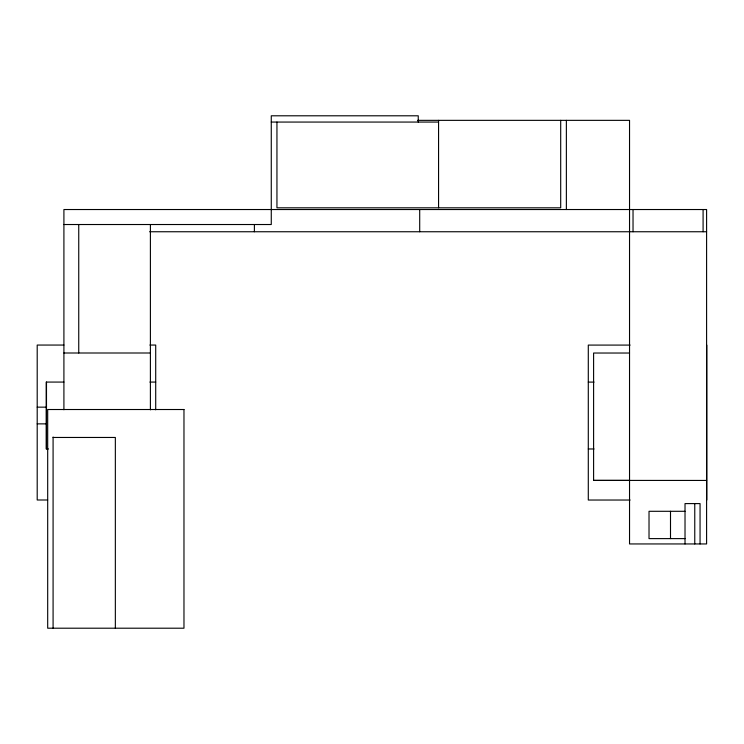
<?xml version="1.0" encoding="UTF-8"?>
<svg xmlns="http://www.w3.org/2000/svg" width="744" height="744" viewBox="0 0 744 744"><rect width="100%" height="100%" fill="white"/><g stroke="black" fill="none" stroke-linecap="round" stroke-linejoin="round"><path stroke-width="1.12" d="M417.654 120.351L629.536 120.351L629.536 543.948L706.595 543.948L706.595 209.529L63.91 209.529L63.91 409.749M271.272 122.062L438.569 122.062M63.91 224.521L271.272 224.521L271.272 115.794L418.249 115.794L418.249 122.062M149.637 231.747L706.595 231.747M63.919 345.058L37.2 345.058L37.2 499.996L47.653 499.996M149.897 345.058L155.71 345.058L155.71 409.814M630.121 345.086L588.29 345.086L588.29 500.033L630.121 500.033M63.91 353L150.4 353M629.536 353.028L593.6 353.028L593.6 480.401L706.595 480.447M63.919 382.072L46.24 382.072L46.24 448.948L48.444 448.948M149.897 382.072L155.71 382.072M588.29 382.1L594.056 382.1M37.2 407.154L46.24 407.154M37.2 423.866L46.24 423.866M53.084 437.463L115.348 437.463L115.348 628.206M588.29 448.976L594.056 448.976M593.6 480.401L629.35 480.401M685.019 511.295L649.019 511.295L649.019 538.61L685.019 538.61M706.8 345.086L706.8 500.033M703.089 209.529L703.089 231.747M700.058 543.948L700.058 503.595L685.019 503.595L685.019 543.948M694.766 503.595L694.766 543.948M670.502 511.295L670.502 538.61M633.032 209.529L633.032 231.747M566.37 120.351L566.37 209.529M560.697 120.351L560.697 207.818L276.945 207.818L276.945 122.062M438.569 120.351L438.569 207.818M419.7 209.529L419.7 231.747M254.392 224.521L254.392 231.747M150.4 224.521L150.4 409.842M78.743 224.521L78.743 353M53.084 437.026L53.084 628.206M46.491 382.072L46.491 448.948M183.973 409.516L47.69 409.516L47.69 628.206L183.973 628.206L183.973 409.516"/></g></svg>
